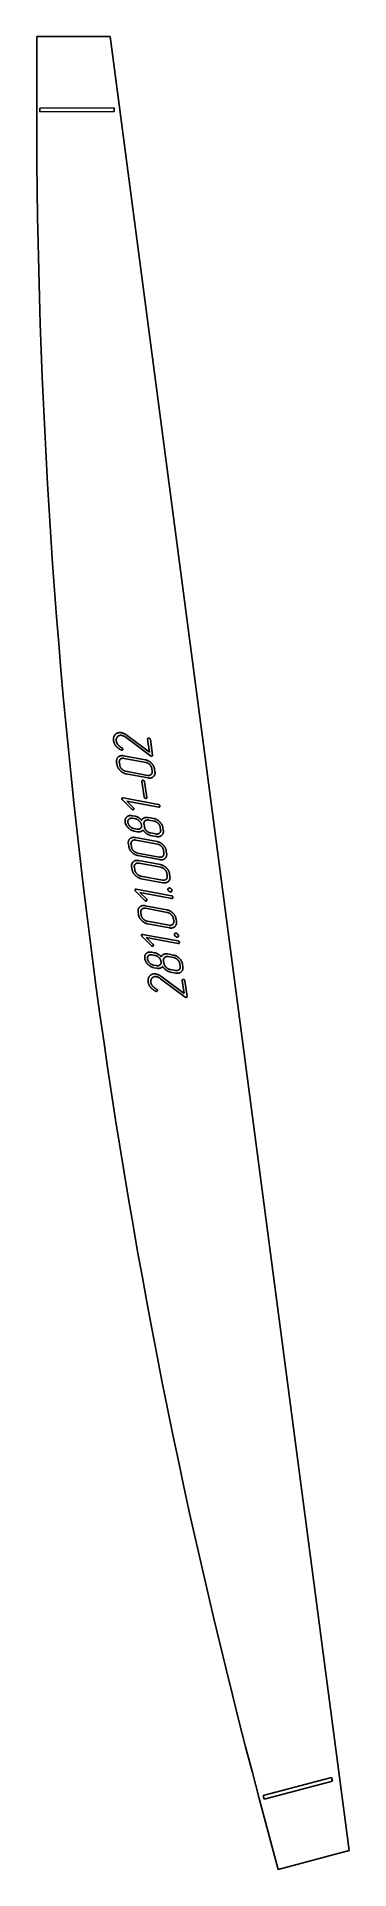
# Model space of a CAD drawing. Header units: millimetres. Extents: x 66 to 151, y 32 to 532.
import ezdxf

# ---------------------------------------------------------------- set-up
doc = ezdxf.new("R2010")
doc.units = ezdxf.units.MM
doc.linetypes.add('K5LT_BASIC', pattern=[0])
doc.layers.add('Engraving', color=7, linetype='Continuous')

msp = doc.modelspace()

# ---------------------------------------------------------------- linework, layer by layer
at = {"color": 143, "linetype": 'K5LT_BASIC', "lineweight": 25, "true_color": 0x33acca}
for p, q in [((65.75, 531.72), (65.75, 511.72)), ((85.75, 531.72), (65.75, 531.72)), ((150.81, 37.57), (85.75, 531.72)), ((126.32, 51.71), (131.49, 32.39)), ((131.49, 32.39), (150.81, 37.57))]:
    msp.add_line(p, q, dxfattribs=at)
msp.add_arc((1849.4, 512.55), 1783.65, 180.02671, 194.97329, dxfattribs=at)
at = {"layer": 'Engraving', "color": 143, "linetype": 'K5LT_BASIC', "lineweight": 25, "true_color": 0x33acca}
for p, q in [((86.79, 512.3), (66.57, 512.22)), ((66.57, 512.22), (66.58, 511.22)), ((66.58, 511.22), (86.79, 511.3)), ((86.79, 511.3), (86.79, 512.3)), ((89.48, 341.16), (89.76, 341)), ((89.76, 341), (90.07, 340.8)), ((90.07, 340.8), (96.75, 335.79)), ((96.45, 336.78), (90.39, 341.32)), ((95.94, 340.32), (96.45, 336.78)), ((97.28, 335.98), (96.68, 340.19)), ((88.73, 337.38), (88.87, 337.33)), ((95.31, 334.69), (89.41, 335.79)), ((95.41, 333.98), (89.51, 335.09)), ((87.5, 334.09), (87.6, 333.39)), ((88.24, 333.95), (88.34, 333.25)), ((90.02, 331.57), (95.92, 330.46)), ((90.12, 330.86), (96.02, 329.76)), ((97.19, 331.59), (97.09, 332.29)), ((97.93, 331.45), (97.83, 332.15)), ((94.35, 328.82), (94.96, 324.6)), ((95.7, 324.46), (95.09, 328.68)), ((89.08, 323.78), (91.6, 321.26)), ((98.85, 322.53), (89.26, 324.33)), ((90.24, 323.46), (98.95, 321.83)), ((92.04, 321.66), (90.24, 323.46)), ((89.84, 317.76), (89.87, 317.54)), ((89.87, 317.54), (89.94, 317.31)), ((89.94, 317.31), (90.1, 316.91)), ((91.28, 319.51), (90.91, 319.48)), ((91.51, 319.5), (91.28, 319.51)), ((91.74, 319.46), (91.51, 319.5)), ((92.49, 319.32), (91.74, 319.46)), ((92.6, 318.61), (91.84, 318.76)), ((92.25, 315.94), (93, 315.8)), ((92.34, 315.24), (93.09, 315.1)), ((94.95, 317.14), (95.05, 316.44)), ((97.6, 318.7), (96.12, 318.98)), ((97.7, 318), (96.23, 318.27)), ((96.73, 314.76), (98.2, 314.48)), ((99.48, 315.61), (99.37, 316.32)), ((100.21, 315.47), (100.11, 316.18)), ((90.69, 311.83), (90.79, 311.13)), ((91.42, 311.69), (91.53, 310.99)), ((98.5, 312.42), (92.6, 313.53)), ((98.6, 311.72), (92.7, 312.83)), ((96.83, 314.05), (98.3, 313.78)), ((100.37, 309.33), (100.27, 310.03)), ((101.11, 309.19), (101.01, 309.89)), ((91.59, 305.54), (91.69, 304.84)), ((92.32, 305.4), (92.43, 304.7)), ((93.2, 309.3), (99.1, 308.2)), ((93.3, 308.6), (99.2, 307.49)), ((99.4, 306.14), (93.5, 307.25)), ((99.5, 305.43), (93.6, 306.54)), ((94.1, 303.02), (100, 301.91)), ((94.2, 302.31), (100.1, 301.21)), ((101.27, 303.04), (101.17, 303.74)), ((102.01, 302.9), (101.91, 303.61)), ((92.64, 298.9), (95.16, 296.38)), ((102.41, 297.65), (92.82, 299.45)), ((93.8, 298.58), (102.51, 296.95)), ((95.6, 296.78), (93.8, 298.58)), ((101.16, 293.83), (95.26, 294.94)), ((93.35, 293.23), (93.45, 292.53)), ((94.09, 293.09), (94.19, 292.39)), ((101.26, 293.12), (95.36, 294.23)), ((95.86, 290.71), (101.76, 289.6)), ((95.96, 290), (101.86, 288.9)), ((103.04, 290.73), (102.94, 291.43)), ((103.77, 290.59), (103.67, 291.3)), ((94.41, 286.59), (96.92, 284.07)), ((104.17, 285.34), (94.58, 287.14)), ((95.56, 286.27), (104.27, 284.64)), ((97.37, 284.47), (95.56, 286.27)), ((95.16, 280.56), (95.19, 280.35)), ((95.19, 280.35), (95.26, 280.11)), ((95.26, 280.11), (95.43, 279.72)), ((96.6, 282.32), (96.23, 282.29)), ((96.83, 282.31), (96.6, 282.32)), ((97.06, 282.27), (96.83, 282.31)), ((97.82, 282.13), (97.06, 282.27)), ((97.92, 281.42), (97.16, 281.56)), ((100.28, 279.95), (100.38, 279.25)), ((102.92, 281.51), (101.45, 281.79)), ((103.02, 280.81), (101.55, 281.08)), ((97.57, 278.75), (98.32, 278.61)), ((97.66, 278.05), (98.42, 277.91)), ((98.89, 275.42), (99.16, 275.26)), ((99.16, 275.26), (99.47, 275.06)), ((99.47, 275.06), (106.15, 270.05)), ((105.85, 271.04), (99.8, 275.58)), ((102.05, 277.57), (103.53, 277.29)), ((102.15, 276.86), (103.63, 276.59)), ((104.8, 278.42), (104.7, 279.12)), ((105.54, 278.28), (105.44, 278.98)), ((98.14, 271.64), (98.28, 271.59)), ((105.35, 274.58), (105.85, 271.04)), ((106.69, 270.24), (106.09, 274.44)), ((145.99, 57.43), (127.36, 52.51)), ((127.61, 51.54), (146.25, 56.46)), ((146.25, 56.46), (145.99, 57.43)), ((127.36, 52.51), (127.61, 51.54))]:
    msp.add_line(p, q, dxfattribs=at)
for points in [[(87.13, 341.58), (86.52, 340.92), (86.66, 339.92)], [(86.66, 339.92), (86.77, 339.18), (87.25, 338.55)], [(88.82, 342.07), (87.77, 342.27), (87.13, 341.58)], [(87.41, 339.81), (87.36, 340.16), (87.45, 340.48)], [(87.82, 338.85), (87.48, 339.32), (87.41, 339.81)], [(87.45, 340.48), (87.55, 340.8), (87.75, 341)], [(87.75, 341), (88.18, 341.48), (88.93, 341.34)], [(89.54, 341.83), (89.18, 342), (88.82, 342.07)], [(88.93, 341.34), (89.21, 341.29), (89.48, 341.16)], [(90.39, 341.32), (89.91, 341.66), (89.54, 341.83)], [(96.02, 340.54), (95.92, 340.45), (95.94, 340.32)], [(96.26, 340.61), (96.13, 340.63), (96.02, 340.54)], [(96.52, 340.47), (96.39, 340.58), (96.26, 340.61)], [(96.68, 340.19), (96.65, 340.35), (96.52, 340.47)], [(87.25, 338.55), (87.79, 337.84), (88.73, 337.38)], [(87.93, 335.46), (87.38, 334.96), (87.5, 334.09)], [(88.89, 337.99), (88.17, 338.38), (87.82, 338.85)], [(89.41, 335.79), (88.49, 335.97), (87.93, 335.46)], [(88.53, 334.87), (88.16, 334.54), (88.24, 333.95)], [(89.51, 335.09), (88.91, 335.2), (88.53, 334.87)], [(88.87, 337.33), (89.03, 337.3), (89.11, 337.39)], [(89.08, 337.84), (89.01, 337.93), (88.89, 337.99)], [(89.18, 337.63), (89.14, 337.75), (89.08, 337.84)], [(89.11, 337.39), (89.2, 337.48), (89.18, 337.63)], [(96.96, 333.78), (96.22, 334.52), (95.31, 334.69)], [(96.75, 335.79), (96.83, 335.73), (96.93, 335.71)], [(96.93, 335.71), (97.09, 335.68), (97.2, 335.75)], [(97.2, 335.75), (97.3, 335.85), (97.28, 335.98)], [(87.6, 333.39), (87.73, 332.5), (88.48, 331.76)], [(88.34, 333.25), (88.42, 332.67), (88.91, 332.17)], [(88.48, 331.76), (89.23, 331.03), (90.12, 330.86)], [(88.91, 332.17), (89.4, 331.68), (90.02, 331.57)], [(96.53, 333.36), (96.05, 333.86), (95.41, 333.98)], [(95.92, 330.46), (96.51, 330.35), (96.89, 330.69)], [(96.02, 329.76), (96.95, 329.58), (97.5, 330.11)], [(97.09, 332.29), (97.01, 332.86), (96.53, 333.36)], [(96.89, 330.69), (97.27, 331.03), (97.19, 331.59)], [(97.83, 332.15), (97.7, 333.03), (96.96, 333.78)], [(97.5, 330.11), (98.04, 330.64), (97.93, 331.45)], [(94.44, 329.04), (94.34, 328.95), (94.35, 328.82)], [(94.67, 329.11), (94.54, 329.13), (94.44, 329.04)], [(94.94, 328.97), (94.81, 329.08), (94.67, 329.11)], [(95.09, 328.68), (95.07, 328.85), (94.94, 328.97)], [(94.96, 324.6), (94.98, 324.43), (95.14, 324.31)], [(89.01, 324.27), (88.93, 324.18), (88.95, 324.04)], [(88.95, 324.04), (88.97, 323.9), (89.08, 323.78)], [(89.26, 324.33), (89.09, 324.36), (89.01, 324.27)], [(91.6, 321.26), (91.8, 321.12), (91.86, 321.11)], [(91.86, 321.11), (92.02, 321.08), (92.11, 321.17)], [(92.19, 321.4), (92.17, 321.53), (92.04, 321.66)], [(92.11, 321.17), (92.21, 321.25), (92.19, 321.4)], [(95.14, 324.31), (95.3, 324.2), (95.38, 324.18)], [(95.38, 324.18), (95.52, 324.15), (95.63, 324.22)], [(95.63, 324.22), (95.72, 324.3), (95.7, 324.46)], [(99.14, 322.38), (99.02, 322.5), (98.85, 322.53)], [(98.95, 321.83), (99.14, 321.79), (99.21, 321.88)], [(99.26, 322.11), (99.24, 322.27), (99.14, 322.38)], [(99.21, 321.88), (99.27, 322.05), (99.26, 322.11)], [(90.26, 319.14), (89.71, 318.63), (89.84, 317.76)], [(90.1, 316.91), (90.32, 316.52), (90.69, 316.14)], [(90.91, 319.48), (90.53, 319.4), (90.26, 319.14)], [(90.86, 318.54), (90.49, 318.21), (90.57, 317.63)], [(90.57, 317.63), (90.66, 317.05), (91.14, 316.55)], [(90.69, 316.14), (91.49, 315.4), (92.34, 315.24)], [(91.84, 318.76), (91.23, 318.87), (90.86, 318.54)], [(91.14, 316.55), (91.63, 316.06), (92.25, 315.94)], [(93.48, 318.95), (93.03, 319.22), (92.49, 319.32)], [(93.7, 318), (93.22, 318.5), (92.6, 318.61)], [(93, 315.8), (93.61, 315.69), (93.98, 316.01)], [(93.09, 315.1), (93.62, 315), (94.03, 315.13)], [(94.32, 318.22), (93.92, 318.67), (93.48, 318.95)], [(94.27, 316.92), (94.18, 317.49), (93.7, 318)], [(93.98, 316.01), (94.35, 316.34), (94.27, 316.92)], [(94.03, 315.13), (94.45, 315.26), (94.71, 315.56)], [(95, 318.87), (94.5, 318.65), (94.32, 318.22)], [(94.71, 315.56), (95.14, 314.95), (95.7, 314.55)], [(95.24, 318.07), (94.87, 317.74), (94.95, 317.14)], [(96.12, 318.98), (95.5, 319.1), (95, 318.87)], [(95.05, 316.44), (95.14, 315.86), (95.63, 315.37)], [(96.23, 318.27), (95.61, 318.39), (95.24, 318.07)], [(95.63, 315.37), (96.12, 314.87), (96.73, 314.76)], [(99.25, 317.79), (98.52, 318.53), (97.6, 318.7)], [(98.8, 317.39), (98.32, 317.88), (97.7, 318)], [(98.2, 314.48), (98.8, 314.37), (99.18, 314.71)], [(99.37, 316.32), (99.29, 316.91), (98.8, 317.39)], [(99.18, 314.71), (99.55, 315.06), (99.48, 315.61)], [(100.11, 316.18), (99.99, 317.06), (99.25, 317.79)], [(99.78, 314.13), (100.33, 314.66), (100.21, 315.47)], [(91.12, 313.2), (90.56, 312.69), (90.69, 311.83)], [(90.79, 311.13), (90.91, 310.24), (91.67, 309.5)], [(92.6, 313.53), (91.67, 313.7), (91.12, 313.2)], [(91.72, 312.61), (91.34, 312.27), (91.42, 311.69)], [(91.53, 310.99), (91.61, 310.4), (92.1, 309.91)], [(92.7, 312.83), (92.09, 312.94), (91.72, 312.61)], [(92.1, 309.91), (92.59, 309.42), (93.2, 309.3)], [(95.7, 314.55), (96.26, 314.16), (96.83, 314.05)], [(98.3, 313.78), (99.23, 313.6), (99.78, 314.13)], [(100.15, 311.51), (99.4, 312.25), (98.5, 312.42)], [(99.71, 311.1), (99.23, 311.6), (98.6, 311.72)], [(100.27, 310.03), (100.19, 310.6), (99.71, 311.1)], [(101.01, 309.89), (100.89, 310.77), (100.15, 311.51)], [(92.02, 306.91), (91.46, 306.41), (91.59, 305.54)], [(91.67, 309.5), (92.42, 308.77), (93.3, 308.6)], [(91.69, 304.84), (91.81, 303.95), (92.56, 303.22)], [(93.5, 307.25), (92.57, 307.42), (92.02, 306.91)], [(92.62, 306.32), (92.24, 305.99), (92.32, 305.4)], [(92.43, 304.7), (92.51, 304.12), (93, 303.62)], [(93.6, 306.54), (92.99, 306.65), (92.62, 306.32)], [(99.1, 308.2), (99.7, 308.08), (100.08, 308.43)], [(99.2, 307.49), (100.13, 307.32), (100.68, 307.85)], [(101.05, 305.23), (100.3, 305.97), (99.4, 306.14)], [(100.61, 304.81), (100.13, 305.31), (99.5, 305.43)], [(100.08, 308.43), (100.45, 308.77), (100.37, 309.33)], [(101.17, 303.74), (101.09, 304.31), (100.61, 304.81)], [(100.68, 307.85), (101.23, 308.38), (101.11, 309.19)], [(101.91, 303.61), (101.79, 304.48), (101.05, 305.23)], [(92.56, 303.22), (93.32, 302.48), (94.2, 302.31)], [(93, 303.62), (93.49, 303.13), (94.1, 303.02)], [(100, 301.91), (100.6, 301.8), (100.98, 302.14)], [(100.1, 301.21), (101.03, 301.03), (101.58, 301.56)], [(100.98, 302.14), (101.35, 302.49), (101.27, 303.04)], [(101.57, 299.67), (101.42, 299.53), (101.45, 299.34)], [(101.92, 299.77), (101.72, 299.8), (101.57, 299.67)], [(101.58, 301.56), (102.13, 302.09), (102.01, 302.9)], [(102.32, 299.56), (102.12, 299.73), (101.92, 299.77)], [(92.57, 299.39), (92.49, 299.3), (92.51, 299.16)], [(92.51, 299.16), (92.53, 299.02), (92.64, 298.9)], [(92.82, 299.45), (92.65, 299.48), (92.57, 299.39)], [(93.78, 294.6), (93.22, 294.1), (93.35, 293.23)], [(95.26, 294.94), (94.34, 295.11), (93.78, 294.6)], [(95.16, 296.38), (95.37, 296.24), (95.42, 296.23)], [(95.42, 296.23), (95.58, 296.2), (95.67, 296.29)], [(95.75, 296.52), (95.73, 296.65), (95.6, 296.78)], [(95.67, 296.29), (95.77, 296.37), (95.75, 296.52)], [(101.45, 299.34), (101.48, 299.08), (101.72, 298.91)], [(101.72, 298.91), (101.95, 298.73), (102.07, 298.71)], [(102.07, 298.71), (102.3, 298.67), (102.45, 298.78)], [(102.55, 299.14), (102.52, 299.39), (102.32, 299.56)], [(102.7, 297.5), (102.58, 297.62), (102.41, 297.65)], [(102.45, 298.78), (102.59, 298.89), (102.55, 299.14)], [(102.51, 296.95), (102.7, 296.91), (102.77, 297)], [(102.83, 297.23), (102.8, 297.39), (102.7, 297.5)], [(102.77, 297), (102.83, 297.17), (102.83, 297.23)], [(93.45, 292.53), (93.57, 291.64), (94.33, 290.91)], [(94.38, 294.01), (94, 293.68), (94.09, 293.09)], [(94.19, 292.39), (94.27, 291.81), (94.76, 291.31)], [(94.33, 290.91), (95.08, 290.17), (95.96, 290)], [(95.36, 294.23), (94.75, 294.34), (94.38, 294.01)], [(94.76, 291.31), (95.25, 290.82), (95.86, 290.71)], [(102.81, 292.92), (102.07, 293.66), (101.16, 293.83)], [(102.37, 292.5), (101.89, 293), (101.26, 293.12)], [(101.76, 289.6), (102.36, 289.49), (102.74, 289.83)], [(102.94, 291.43), (102.85, 292), (102.37, 292.5)], [(102.74, 289.83), (103.12, 290.18), (103.04, 290.73)], [(103.67, 291.3), (103.55, 292.17), (102.81, 292.92)], [(103.34, 289.25), (103.89, 289.78), (103.77, 290.59)], [(94.33, 287.08), (94.25, 286.99), (94.27, 286.85)], [(94.27, 286.85), (94.29, 286.71), (94.41, 286.59)], [(94.58, 287.14), (94.42, 287.17), (94.33, 287.08)], [(101.86, 288.9), (102.79, 288.72), (103.34, 289.25)], [(103.33, 287.36), (103.18, 287.22), (103.21, 287.03)], [(103.21, 287.03), (103.24, 286.77), (103.48, 286.6)], [(103.69, 287.46), (103.49, 287.49), (103.33, 287.36)], [(103.48, 286.6), (103.71, 286.42), (103.84, 286.4)], [(104.08, 287.25), (103.88, 287.42), (103.69, 287.46)], [(103.84, 286.4), (104.06, 286.36), (104.21, 286.47)], [(104.31, 286.83), (104.28, 287.08), (104.08, 287.25)], [(104.46, 285.19), (104.35, 285.31), (104.17, 285.34)], [(104.21, 286.47), (104.35, 286.58), (104.31, 286.83)], [(104.27, 284.64), (104.46, 284.6), (104.53, 284.69)], [(104.59, 284.92), (104.57, 285.08), (104.46, 285.19)], [(104.53, 284.69), (104.6, 284.86), (104.59, 284.92)], [(95.59, 281.95), (95.04, 281.44), (95.16, 280.56)], [(95.43, 279.72), (95.64, 279.32), (96.01, 278.95)], [(96.23, 282.29), (95.85, 282.21), (95.59, 281.95)], [(96.18, 281.35), (95.81, 281.02), (95.9, 280.44)], [(95.9, 280.44), (95.98, 279.86), (96.46, 279.36)], [(97.16, 281.56), (96.55, 281.68), (96.18, 281.35)], [(96.92, 284.07), (97.13, 283.93), (97.19, 283.92)], [(97.19, 283.92), (97.34, 283.89), (97.44, 283.98)], [(97.51, 284.21), (97.49, 284.34), (97.37, 284.47)], [(97.44, 283.98), (97.53, 284.06), (97.51, 284.21)], [(98.8, 281.75), (98.35, 282.03), (97.82, 282.13)], [(99.03, 280.8), (98.54, 281.3), (97.92, 281.42)], [(99.65, 281.02), (99.24, 281.48), (98.8, 281.75)], [(99.59, 279.73), (99.51, 280.3), (99.03, 280.8)], [(99.3, 278.82), (99.67, 279.15), (99.59, 279.73)], [(100.32, 281.68), (99.82, 281.46), (99.65, 281.02)], [(100.56, 280.87), (100.19, 280.55), (100.28, 279.95)], [(101.45, 281.79), (100.83, 281.9), (100.32, 281.68)], [(101.55, 281.08), (100.94, 281.2), (100.56, 280.87)], [(104.58, 280.6), (103.84, 281.34), (102.92, 281.51)], [(104.13, 280.2), (103.64, 280.69), (103.02, 280.81)], [(104.7, 279.12), (104.61, 279.71), (104.13, 280.2)], [(105.44, 278.98), (105.31, 279.86), (104.58, 280.6)], [(96.01, 278.95), (96.81, 278.21), (97.66, 278.05)], [(96.53, 275.84), (95.93, 275.18), (96.07, 274.17)], [(96.46, 279.36), (96.95, 278.87), (97.57, 278.75)], [(98.23, 276.33), (97.18, 276.53), (96.53, 275.84)], [(96.82, 274.07), (96.77, 274.42), (96.86, 274.74)], [(96.86, 274.74), (96.96, 275.05), (97.16, 275.26)], [(97.16, 275.26), (97.59, 275.74), (98.33, 275.6)], [(98.95, 276.09), (98.59, 276.26), (98.23, 276.33)], [(98.32, 278.61), (98.93, 278.49), (99.3, 278.82)], [(98.33, 275.6), (98.61, 275.55), (98.89, 275.42)], [(98.42, 277.91), (98.94, 277.81), (99.35, 277.94)], [(99.8, 275.58), (99.31, 275.92), (98.95, 276.09)], [(99.35, 277.94), (99.77, 278.06), (100.03, 278.36)], [(100.03, 278.36), (100.47, 277.75), (101.03, 277.36)], [(100.38, 279.25), (100.46, 278.67), (100.95, 278.17)], [(100.95, 278.17), (101.44, 277.68), (102.05, 277.57)], [(101.03, 277.36), (101.58, 276.97), (102.15, 276.86)], [(103.53, 277.29), (104.12, 277.18), (104.5, 277.52)], [(103.63, 276.59), (104.56, 276.41), (105.1, 276.94)], [(104.5, 277.52), (104.88, 277.86), (104.8, 278.42)], [(105.1, 276.94), (105.65, 277.47), (105.54, 278.28)], [(105.43, 274.8), (105.33, 274.71), (105.35, 274.58)], [(105.67, 274.87), (105.53, 274.89), (105.43, 274.8)], [(105.93, 274.73), (105.8, 274.84), (105.67, 274.87)], [(106.09, 274.44), (106.06, 274.61), (105.93, 274.73)], [(96.07, 274.17), (96.17, 273.44), (96.66, 272.81)], [(96.66, 272.81), (97.2, 272.1), (98.14, 271.64)], [(97.23, 273.11), (96.89, 273.58), (96.82, 274.07)], [(98.3, 272.25), (97.57, 272.64), (97.23, 273.11)], [(98.28, 271.59), (98.44, 271.56), (98.52, 271.65)], [(98.49, 272.1), (98.42, 272.19), (98.3, 272.25)], [(98.58, 271.89), (98.55, 272.01), (98.49, 272.1)], [(98.52, 271.65), (98.61, 271.74), (98.58, 271.89)], [(106.15, 270.05), (106.24, 269.99), (106.34, 269.97)], [(106.34, 269.97), (106.49, 269.94), (106.6, 270.01)], [(106.6, 270.01), (106.71, 270.11), (106.69, 270.24)]]:
    msp.add_open_spline(points, degree=2, dxfattribs=at)

doc.saveas('drawing.dxf')
